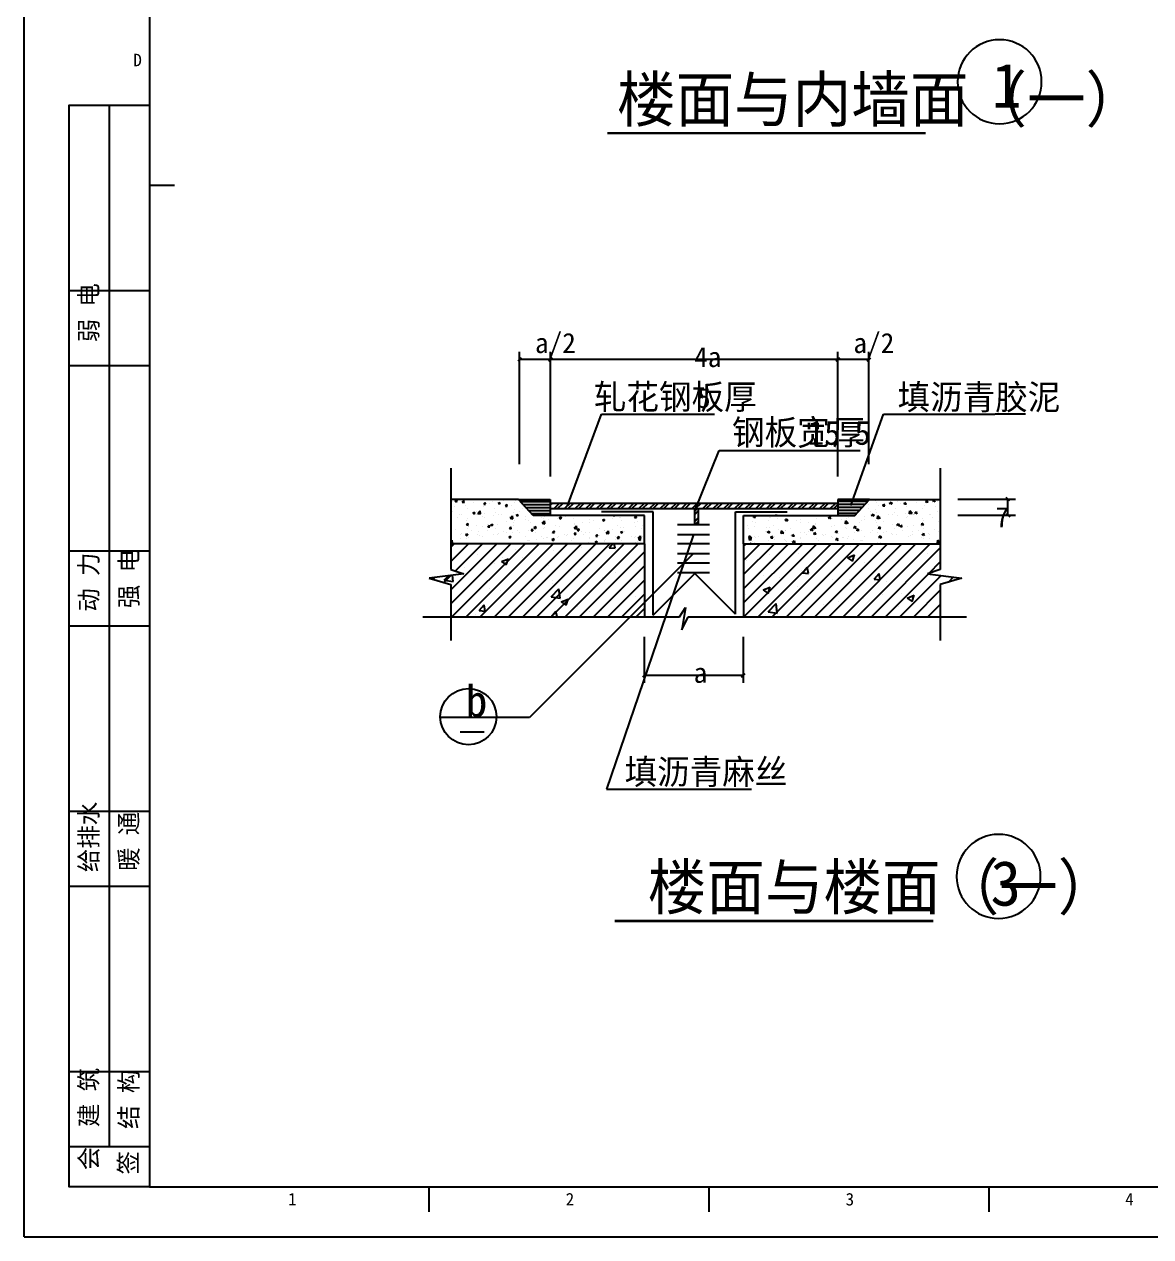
# Model space of a CAD drawing. Header units: metres. Extents: x 10696 to 16636, y 10609 to 14809.
# Drawn here: x 10696 to 12945, y 10609 to 13030 of the extents above; entities that cross this region are included whole.
import ezdxf

# ---------------------------------------------------------------- set-up
doc = ezdxf.new("R2010")
doc.units = ezdxf.units.M
for name, color, linetype in [('AXIS', 3, 'Continuous'), ('HATCH', 9, 'Continuous'), ('PUB_DIM', 4, 'Continuous'), ('PUB_TEXT', 7, 'Continuous'), ('S_SURFACE', 4, 'Continuous'), ('SXX', 4, 'Continuous'), ('TK', 9, 'Continuous'), ('XX', 7, 'Continuous'), ('ZX', 3, 'Continuous')]:
    doc.layers.add(name, color=color, linetype=linetype)

# ---------------------------------------------------------------- blocks, each defined once
blk = doc.blocks.new('_DIMX')
blk.add_lwpolyline([(-70, -70), (70, 70)])

msp = doc.modelspace()

# ---------------------------------------------------------------- linework, layer by layer
for p, q in [((11551, 12077.47), (11551, 12077.47)), ((11554.46, 12066.28), (11554.46, 12066.28)), ((11555.79, 12078.38), (11559.99, 12079.99)), ((11555.79, 12078.38), (11558.77, 12076.37)), ((11558.77, 12076.37), (11559.99, 12080)), ((11560.53, 12075.38), (11560.53, 12075.38)), ((11570.37, 12075.41), (11573.26, 12078.86)), ((11570.37, 12075.41), (11573.95, 12075.1)), ((11573.95, 12075.1), (11573.26, 12078.86)), ((11577.18, 12069.28), (11577.18, 12069.28)), ((11581.43, 12062), (11581.43, 12062)), ((11592.56, 12074.03), (11592.56, 12074.03)), ((11611.94, 12080.74), (11611.94, 12080.74)), ((11612.24, 12066.22), (11612.24, 12066.22)), ((11613.4, 12071.65), (11616.3, 12075.1)), ((11613.4, 12071.65), (11616.99, 12071.34)), ((11615.08, 12074.27), (11615.08, 12074.27)), ((11616.99, 12071.34), (11616.3, 12075.1)), ((11624.59, 12072.68), (11624.59, 12072.68)), ((11630.1, 12076.24), (11630.1, 12076.24)), ((11634.7, 12063.41), (11634.7, 12063.41)), ((11642.02, 12073.58), (11646.22, 12075.19)), ((11642.02, 12073.58), (11645, 12071.56)), ((11642.54, 12070.06), (11642.54, 12070.06)), ((11643.97, 12079.38), (11643.97, 12079.38)), ((11645, 12071.56), (11646.22, 12075.19)), ((11652.82, 12079.23), (11652.82, 12079.23)), ((11656.44, 12067.88), (11659.33, 12071.33)), ((11656.44, 12067.88), (11660.03, 12067.57)), ((11656.62, 12071.32), (11656.62, 12071.32)), ((11660.03, 12067.57), (11659.33, 12071.33)), ((11669.7, 12069.42), (11669.7, 12069.42)), ((11673.71, 12074.56), (11673.71, 12074.56)), ((11674.93, 12060.56), (11674.93, 12060.56)), ((11676, 12078.03), (11676, 12078.03)), ((11688.65, 12069.97), (11688.65, 12069.97)), ((11689.95, 12062.54), (11689.95, 12062.54)), ((11746.02, 12069.37), (11750.46, 12073.82)), ((11753.61, 12062.82), (11764.61, 12073.82)), ((11760.68, 12062.82), (11771.68, 12073.82)), ((11774.82, 12062.82), (11785.82, 12073.82)), ((11781.89, 12062.82), (11792.89, 12073.82)), ((11796.03, 12062.82), (11807.03, 12073.82)), ((11803.1, 12062.82), (11814.1, 12073.82)), ((11817.25, 12062.82), (11828.25, 12073.82)), ((11824.32, 12062.82), (11835.32, 12073.82)), ((11838.46, 12062.82), (11849.46, 12073.82)), ((11845.53, 12062.82), (11856.53, 12073.82)), ((11859.67, 12062.82), (11870.67, 12073.82)), ((11866.74, 12062.82), (11877.74, 12073.82)), ((11880.89, 12062.82), (11891.89, 12073.82)), ((11887.96, 12062.82), (11898.96, 12073.82)), ((11902.1, 12062.82), (11913.1, 12073.82)), ((11909.17, 12062.82), (11920.17, 12073.82)), ((11923.31, 12062.82), (11934.31, 12073.82)), ((11930.38, 12062.82), (11941.38, 12073.82)), ((11944.53, 12062.82), (11955.53, 12073.82)), ((11951.6, 12062.82), (11962.6, 12073.82)), ((11965.74, 12062.82), (11976.74, 12073.82)), ((11972.81, 12062.82), (11983.81, 12073.82)), ((11986.95, 12062.82), (11997.95, 12073.82)), ((11994.02, 12062.82), (12005.02, 12073.82)), ((12008.16, 12062.82), (12019.16, 12073.82)), ((12015.24, 12062.82), (12026.24, 12073.82)), ((12029.38, 12062.82), (12040.38, 12073.82)), ((12034.63, 12058.33), (12039.11, 12062.82)), ((12036.45, 12062.82), (12047.45, 12073.82)), ((12050.59, 12062.82), (12061.59, 12073.82)), ((12057.66, 12062.82), (12068.66, 12073.82)), ((12071.8, 12062.82), (12082.8, 12073.82)), ((12078.88, 12062.82), (12089.88, 12073.82)), ((12093.02, 12062.82), (12104.02, 12073.82)), ((12100.09, 12062.82), (12111.09, 12073.82)), ((12114.23, 12062.82), (12125.23, 12073.82)), ((12121.3, 12062.82), (12132.3, 12073.82)), ((12135.44, 12062.82), (12146.44, 12073.82)), ((12142.52, 12062.82), (12153.52, 12073.82)), ((12156.66, 12062.82), (12167.66, 12073.82)), ((12163.73, 12062.82), (12174.73, 12073.82)), ((12177.87, 12062.82), (12188.87, 12073.82)), ((12184.94, 12062.82), (12195.94, 12073.82)), ((12199.08, 12062.82), (12210.08, 12073.82)), ((12206.15, 12062.82), (12217.15, 12073.82)), ((12220.3, 12062.82), (12231.3, 12073.82)), ((12227.37, 12062.82), (12238.37, 12073.82)), ((12241.51, 12062.82), (12252.51, 12073.82)), ((12248.58, 12062.82), (12259.58, 12073.82)), ((12262.72, 12062.82), (12273.72, 12073.82)), ((12269.79, 12062.82), (12280.79, 12073.82)), ((12283.94, 12062.82), (12294.94, 12073.82)), ((12291.01, 12062.82), (12302.01, 12073.82)), ((12305.15, 12062.82), (12316.15, 12073.82)), ((12312.22, 12062.82), (12320.52, 12071.11)), ((12380.77, 12062.54), (12380.77, 12062.54)), ((12382.08, 12069.97), (12382.08, 12069.97)), ((12394.73, 12078.03), (12394.73, 12078.03)), ((12395.79, 12060.56), (12395.79, 12060.56)), ((12397.02, 12074.56), (12397.02, 12074.56)), ((12401.03, 12069.42), (12401.03, 12069.42)), ((12410.7, 12067.57), (12411.39, 12071.33)), ((12414.28, 12067.88), (12410.7, 12067.57)), ((12414.28, 12067.88), (12411.39, 12071.33)), ((12414.11, 12071.32), (12414.11, 12071.32)), ((12417.9, 12079.23), (12417.9, 12079.23)), ((12428.71, 12073.58), (12424.51, 12075.19)), ((12425.72, 12071.56), (12424.51, 12075.19)), ((12428.71, 12073.58), (12425.72, 12071.56)), ((12426.76, 12079.38), (12426.76, 12079.38)), ((12428.18, 12070.06), (12428.18, 12070.06)), ((12436.02, 12063.41), (12436.02, 12063.41)), ((12440.63, 12076.24), (12440.63, 12076.24)), ((12446.14, 12072.68), (12446.14, 12072.68)), ((12453.73, 12071.34), (12454.43, 12075.1)), ((12457.32, 12071.65), (12453.73, 12071.34)), ((12457.32, 12071.65), (12454.43, 12075.1)), ((12455.65, 12074.27), (12455.65, 12074.27)), ((12458.48, 12066.22), (12458.48, 12066.22)), ((12458.79, 12080.74), (12458.79, 12080.74)), ((12478.16, 12074.03), (12478.16, 12074.03)), ((12489.29, 12062), (12489.29, 12062)), ((12493.54, 12069.28), (12493.54, 12069.28)), ((12496.77, 12075.1), (12497.46, 12078.86)), ((12500.35, 12075.41), (12496.77, 12075.1)), ((12500.35, 12075.41), (12497.46, 12078.86)), ((12510.19, 12075.38), (12510.19, 12075.38)), ((12511.95, 12076.37), (12510.73, 12080)), ((12514.94, 12078.38), (12510.73, 12079.99)), ((12514.94, 12078.38), (12511.95, 12076.37)), ((12516.26, 12066.28), (12516.26, 12066.28)), ((12519.72, 12077.47), (12519.72, 12077.47)), ((11549.54, 12037.53), (11549.54, 12037.53)), ((11550.27, 12057.5), (11550.27, 12057.5)), ((11561.4, 12045.61), (11561.4, 12045.61)), ((11564.72, 12051.4), (11564.72, 12051.4)), ((11567.97, 12051.59), (11567.97, 12051.59)), ((11579.1, 12038.22), (11579.1, 12038.22)), ((11580.7, 12042.03), (11580.7, 12042.03)), ((11591.6, 12054.23), (11595.8, 12055.84)), ((11591.6, 12054.23), (11594.59, 12052.21)), ((11594.59, 12052.21), (11595.8, 12055.84)), ((11599.29, 12050.6), (11599.29, 12050.6)), ((11599.71, 12057.4), (11599.71, 12057.4)), ((11600, 12050.24), (11600, 12050.24)), ((11601.77, 12053.25), (11606.44, 12058.12)), ((11601.77, 12053.25), (11607.1, 12052.42)), ((11607.1, 12052.42), (11606.44, 12058.12)), ((11611.51, 12046.25), (11611.51, 12046.25)), ((11614.09, 12044.23), (11614.09, 12044.23)), ((11614.31, 12052.58), (11614.31, 12052.58)), ((11632.03, 12048.88), (11632.03, 12048.88)), ((11637.04, 12055.57), (11637.04, 12055.57)), ((11641.82, 12050.09), (11641.82, 12050.09)), ((11649.08, 12050.24), (11649.08, 12050.24)), ((11659.15, 12036.89), (11659.15, 12036.89)), ((11664.06, 12047.53), (11664.06, 12047.53)), ((11665.8, 12043.32), (11670.48, 12048.19)), ((11665.8, 12043.32), (11671.14, 12042.49)), ((11671.14, 12042.49), (11670.48, 12048.19)), ((11672.25, 12034.62), (11672.25, 12034.62)), ((11672.98, 12054.59), (11672.98, 12054.59)), ((11674.17, 12038.87), (11674.17, 12038.87)), ((11677.83, 12049.42), (11682.03, 12051.03)), ((11677.83, 12049.42), (11680.81, 12047.41)), ((11680.81, 12047.41), (11682.03, 12051.03)), ((11684.07, 12056.24), (11684.07, 12056.24)), ((11696.09, 12046.18), (11696.09, 12046.18)), ((11696.89, 12041.86), (11696.89, 12041.86)), ((11703.06, 12038.84), (11703.06, 12038.84)), ((11706.99, 12035.24), (11706.99, 12035.24)), ((11728.12, 12044.82), (11728.12, 12044.82)), ((11729.84, 12033.39), (11734.51, 12038.26)), ((11733.36, 12042.68), (11733.36, 12042.68)), ((11735.17, 12032.56), (11734.51, 12038.26)), ((11734.78, 12046.85), (11734.78, 12046.85)), ((11741.98, 12041.25), (11741.98, 12041.25)), ((11749.8, 12048.83), (11749.8, 12048.83)), ((11760.15, 12043.47), (11760.15, 12043.47)), ((11764.06, 12044.61), (11768.26, 12046.23)), ((11764.06, 12044.61), (11767.04, 12042.6)), ((11764.52, 12047.18), (11764.52, 12047.18)), ((11767.04, 12042.6), (11768.26, 12046.23)), ((11776.97, 12047.26), (11776.97, 12047.26)), ((11792.18, 12042.12), (11792.18, 12042.12)), ((11809.66, 12035.12), (11809.66, 12035.12)), ((11824.21, 12040.76), (11824.21, 12040.76)), ((11824.91, 12035.27), (11824.91, 12035.27)), ((11832.38, 12038.11), (11832.38, 12038.11)), ((11850.29, 12039.81), (11854.49, 12041.42)), ((11850.29, 12039.81), (11853.27, 12037.8)), ((11853.27, 12037.8), (11854.49, 12041.42)), ((11856.07, 12039.77), (11856.07, 12039.77)), ((11856.23, 12039.41), (11856.23, 12039.41)), ((11870.27, 12043.1), (11870.27, 12043.1)), ((11871.62, 12049.06), (11871.64, 12049.08)), ((11871.62, 12049.06), (11875.2, 12048.74)), ((11875.2, 12048.74), (11875.14, 12049.08)), ((11885.29, 12045.08), (11885.29, 12045.08)), ((11886.88, 12044), (11886.88, 12044)), ((11888.26, 12038.06), (11888.26, 12038.06)), ((11908.02, 12048.07), (11908.02, 12048.07)), ((11914.46, 12035.48), (11914.46, 12035.48)), ((11914.65, 12045.29), (11917.55, 12048.74)), ((11914.65, 12045.29), (11918.24, 12044.98)), ((11917.18, 12047.84), (11917.18, 12047.84)), ((11918.24, 12044.98), (11917.55, 12048.74)), ((11920.29, 12036.7), (11920.29, 12036.7)), ((12034.63, 12051.26), (12041.63, 12058.26)), ((12034.63, 12037.12), (12041.63, 12044.12)), ((12036.16, 12031.58), (12041.63, 12037.05)), ((12150.43, 12036.7), (12150.43, 12036.7)), ((12152.48, 12044.98), (12153.18, 12048.74)), ((12156.07, 12045.29), (12152.48, 12044.98)), ((12156.07, 12045.29), (12153.18, 12048.74)), ((12153.54, 12047.84), (12153.54, 12047.84)), ((12156.27, 12035.48), (12156.27, 12035.48)), ((12162.71, 12048.07), (12162.71, 12048.07)), ((12182.46, 12038.06), (12182.46, 12038.06)), ((12183.85, 12044), (12183.85, 12044)), ((12185.43, 12045.08), (12185.43, 12045.08)), ((12195.52, 12048.74), (12195.58, 12049.08)), ((12199.11, 12049.06), (12195.52, 12048.74)), ((12199.11, 12049.06), (12199.08, 12049.08)), ((12200.45, 12043.1), (12200.45, 12043.1)), ((12214.49, 12039.41), (12214.49, 12039.41)), ((12214.65, 12039.77), (12214.65, 12039.77)), ((12220.44, 12039.81), (12216.24, 12041.42)), ((12217.45, 12037.8), (12216.24, 12041.42)), ((12220.44, 12039.81), (12217.45, 12037.8)), ((12238.34, 12038.11), (12238.34, 12038.11)), ((12245.82, 12035.27), (12245.82, 12035.27)), ((12246.52, 12040.76), (12246.52, 12040.76)), ((12261.07, 12035.12), (12261.07, 12035.12)), ((12278.55, 12042.12), (12278.55, 12042.12)), ((12293.75, 12047.26), (12293.75, 12047.26)), ((12306.67, 12044.61), (12302.46, 12046.23)), ((12303.68, 12042.6), (12302.46, 12046.23)), ((12306.67, 12044.61), (12303.68, 12042.6)), ((12306.2, 12047.18), (12306.2, 12047.18)), ((12310.58, 12043.47), (12310.58, 12043.47)), ((12320.92, 12048.83), (12320.92, 12048.83)), ((12328.75, 12041.25), (12328.75, 12041.25)), ((12335.55, 12032.56), (12336.21, 12038.26)), ((12335.94, 12046.85), (12335.94, 12046.85)), ((12340.89, 12033.39), (12336.21, 12038.26)), ((12337.36, 12042.68), (12337.36, 12042.68)), ((12342.61, 12044.82), (12342.61, 12044.82)), ((12363.74, 12035.24), (12363.74, 12035.24)), ((12367.67, 12038.84), (12367.67, 12038.84)), ((12373.83, 12041.86), (12373.83, 12041.86)), ((12374.64, 12046.18), (12374.64, 12046.18)), ((12386.65, 12056.24), (12386.65, 12056.24)), ((12392.89, 12049.42), (12388.69, 12051.03)), ((12389.91, 12047.41), (12388.69, 12051.03)), ((12392.89, 12049.42), (12389.91, 12047.41)), ((12396.56, 12038.87), (12396.56, 12038.87)), ((12397.74, 12054.59), (12397.74, 12054.59)), ((12398.47, 12034.62), (12398.47, 12034.62)), ((12399.58, 12042.49), (12400.25, 12048.19)), ((12404.92, 12043.32), (12399.58, 12042.49)), ((12404.92, 12043.32), (12400.25, 12048.19)), ((12406.66, 12047.53), (12406.66, 12047.53)), ((12411.58, 12036.89), (12411.58, 12036.89)), ((12421.64, 12050.24), (12421.64, 12050.24)), ((12428.91, 12050.09), (12428.91, 12050.09)), ((12433.69, 12055.57), (12433.69, 12055.57)), ((12438.69, 12048.88), (12438.69, 12048.88)), ((12456.41, 12052.58), (12456.41, 12052.58)), ((12456.63, 12044.23), (12456.63, 12044.23)), ((12459.21, 12046.25), (12459.21, 12046.25)), ((12463.62, 12052.42), (12464.28, 12058.12)), ((12468.95, 12053.25), (12463.62, 12052.42)), ((12468.95, 12053.25), (12464.28, 12058.12)), ((12470.72, 12050.24), (12470.72, 12050.24)), ((12471.01, 12057.4), (12471.01, 12057.4)), ((12471.43, 12050.6), (12471.43, 12050.6)), ((12479.12, 12054.23), (12474.92, 12055.84)), ((12476.14, 12052.21), (12474.92, 12055.84)), ((12479.12, 12054.23), (12476.14, 12052.21)), ((12490.02, 12042.03), (12490.02, 12042.03)), ((12491.62, 12038.22), (12491.62, 12038.22)), ((12502.75, 12051.59), (12502.75, 12051.59)), ((12506, 12051.4), (12506, 12051.4)), ((12509.32, 12045.61), (12509.32, 12045.61)), ((12520.45, 12057.5), (12520.45, 12057.5)), ((12521.18, 12037.53), (12521.18, 12037.53)), ((11548.81, 12017.55), (11548.81, 12017.55)), ((11556.29, 12020.93), (11556.29, 12020.93)), ((11567.02, 12011.22), (11567.02, 12011.22)), ((11568.94, 12012.87), (11568.94, 12012.87)), ((11577, 12010.72), (11581.2, 12012.33)), ((11577, 12010.72), (11579.99, 12008.7)), ((11578.69, 12030.28), (11581.59, 12033.73)), ((11578.69, 12030.28), (11582.28, 12029.97)), ((11579.97, 12022.05), (11579.97, 12022.05)), ((11579.99, 12008.7), (11581.2, 12012.33)), ((11582.28, 12029.97), (11581.59, 12033.73)), ((11583.51, 12026.94), (11583.51, 12026.94)), ((11588.32, 12019.58), (11588.32, 12019.58)), ((11598.53, 12028.91), (11598.53, 12028.91)), ((11600.97, 12011.52), (11600.97, 12011.52)), ((11602.01, 12017.23), (11602.01, 12017.23)), ((11610.78, 12026.28), (11610.78, 12026.28)), ((11620.35, 12018.22), (11620.35, 12018.22)), ((11621.25, 12031.91), (11621.25, 12031.91)), ((11621.73, 12026.52), (11624.62, 12029.97)), ((11621.73, 12026.52), (11625.32, 12026.2)), ((11625.32, 12026.2), (11624.62, 12029.97)), ((11627.42, 12030.07), (11631.62, 12031.68)), ((11627.42, 12030.07), (11630.4, 12028.05)), ((11630.4, 12028.06), (11631.62, 12031.68)), ((11637, 12023.23), (11637, 12023.23)), ((11641.09, 12030.12), (11641.09, 12030.12)), ((11643.36, 12013.23), (11643.36, 12013.23)), ((11652.37, 12016.87), (11652.37, 12016.87)), ((11658.38, 12015.21), (11658.38, 12015.21)), ((11664.76, 12022.75), (11667.66, 12026.2)), ((11664.76, 12022.75), (11668.35, 12022.44)), ((11668.35, 12022.44), (11667.66, 12026.2)), ((11671.52, 12014.64), (11671.52, 12014.64)), ((11672, 12029.24), (11672, 12029.24)), ((11681.11, 12018.2), (11681.11, 12018.2)), ((11684.4, 12015.52), (11684.4, 12015.52)), ((11702.33, 12018.87), (11702.33, 12018.87)), ((11707.8, 12018.99), (11710.69, 12022.43)), ((11707.8, 12018.99), (11711.39, 12018.67)), ((11711.39, 12018.67), (11710.69, 12022.43)), ((11713.64, 12025.26), (11717.85, 12026.88)), ((11713.64, 12025.26), (11716.63, 12023.25)), ((11716.43, 12014.16), (11716.43, 12014.16)), ((11716.63, 12023.25), (11717.85, 12026.88)), ((11719, 12023.19), (11719, 12023.19)), ((11729.84, 12033.39), (11735.17, 12032.56)), ((11732.63, 12022.71), (11732.63, 12022.71)), ((11734.02, 12025.16), (11734.02, 12025.16)), ((11748.46, 12012.81), (11748.46, 12012.81)), ((11750.84, 12015.22), (11753.73, 12018.67)), ((11750.84, 12015.22), (11754.42, 12014.91)), ((11754.42, 12014.91), (11753.73, 12018.67)), ((11756.74, 12028.16), (11756.74, 12028.16)), ((11763.8, 12027.21), (11763.8, 12027.21)), ((11774.49, 12011.46), (11774.49, 12011.46)), ((11780.49, 12011.46), (11780.49, 12011.46)), ((11793.87, 12023.46), (11798.55, 12028.33)), ((11793.87, 12023.46), (11799.21, 12022.63)), ((11793.87, 12011.46), (11796.76, 12014.9)), ((11793.87, 12011.46), (11797.46, 12011.14)), ((11793.87, 12011.46), (11793.87, 12011.46)), ((11793.87, 12011.46), (11793.87, 12011.46)), ((11794.6, 12031.43), (11794.6, 12031.43)), ((11794.64, 12033.14), (11794.64, 12033.14)), ((11797.46, 12011.14), (11796.76, 12014.9)), ((11799.21, 12022.63), (11798.55, 12028.33)), ((11799.87, 12020.46), (11804.07, 12022.07)), ((11799.87, 12020.46), (11802.86, 12018.44)), ((11802.86, 12018.44), (11804.07, 12022.07)), ((11809.48, 12017.46), (11809.48, 12017.46)), ((11816.6, 12014.45), (11816.6, 12014.45)), ((11824.18, 12015.3), (11824.18, 12015.3)), ((11836.91, 12007.69), (11839.8, 12011.14)), ((11840.49, 12007.38), (11839.8, 12011.14)), ((11844.47, 12023.47), (11844.47, 12023.47)), ((11854.49, 12019.44), (11854.49, 12019.44)), ((11855.34, 12019.8), (11855.34, 12019.8)), ((11857.91, 12013.53), (11862.58, 12018.4)), ((11857.91, 12013.53), (11863.24, 12012.7)), ((11858.85, 12010.3), (11858.85, 12010.3)), ((11863.24, 12012.7), (11862.58, 12018.4)), ((11869.51, 12021.42), (11869.51, 12021.42)), ((11879.47, 12029.48), (11879.47, 12029.48)), ((11886.1, 12015.65), (11890.3, 12017.26)), ((11886.1, 12015.65), (11889.08, 12013.64)), ((11886.15, 12024.02), (11886.15, 12024.02)), ((11889.08, 12013.64), (11890.3, 12017.26)), ((11892.23, 12024.41), (11892.23, 12024.41)), ((11893.84, 12016.3), (11893.84, 12016.3)), ((11916.45, 12027.86), (11916.45, 12027.86)), ((11928.83, 12022.31), (11928.83, 12022.31)), ((11930.13, 12029.4), (11930.13, 12029.4)), ((12140.6, 12029.4), (12140.6, 12029.4)), ((12141.89, 12022.31), (12141.89, 12022.31)), ((12154.27, 12027.86), (12154.27, 12027.86)), ((12176.88, 12016.3), (12176.88, 12016.3)), ((12178.49, 12024.41), (12178.49, 12024.41)), ((12184.62, 12015.65), (12180.42, 12017.26)), ((12181.64, 12013.64), (12180.42, 12017.26)), ((12184.62, 12015.65), (12181.64, 12013.64)), ((12184.58, 12024.02), (12184.58, 12024.02)), ((12191.26, 12029.48), (12191.26, 12029.48)), ((12201.21, 12021.42), (12201.21, 12021.42)), ((12207.48, 12012.7), (12208.14, 12018.4)), ((12212.82, 12013.53), (12207.48, 12012.7)), ((12212.82, 12013.53), (12208.14, 12018.4)), ((12211.87, 12010.3), (12211.87, 12010.3)), ((12215.38, 12019.8), (12215.38, 12019.8)), ((12216.23, 12019.44), (12216.23, 12019.44)), ((12226.25, 12023.47), (12226.25, 12023.47)), ((12230.23, 12007.38), (12230.92, 12011.14)), ((12233.82, 12007.69), (12230.92, 12011.14)), ((12246.55, 12015.3), (12246.55, 12015.3)), ((12254.13, 12014.45), (12254.13, 12014.45)), ((12261.24, 12017.46), (12261.24, 12017.46)), ((12270.85, 12020.46), (12266.65, 12022.07)), ((12267.87, 12018.44), (12266.65, 12022.07)), ((12270.85, 12020.46), (12267.87, 12018.44)), ((12271.52, 12022.63), (12272.18, 12028.33)), ((12276.85, 12023.46), (12271.52, 12022.63)), ((12276.85, 12023.46), (12272.18, 12028.33)), ((12273.27, 12011.14), (12273.96, 12014.9)), ((12276.85, 12011.46), (12273.27, 12011.14)), ((12276.85, 12011.46), (12273.96, 12014.9)), ((12276.09, 12033.14), (12276.09, 12033.14)), ((12276.12, 12031.43), (12276.12, 12031.43)), ((12276.85, 12011.46), (12276.85, 12011.46)), ((12276.85, 12011.46), (12276.85, 12011.46)), ((12290.23, 12011.46), (12290.23, 12011.46)), ((12296.23, 12011.46), (12296.23, 12011.46)), ((12306.93, 12027.21), (12306.93, 12027.21)), ((12313.98, 12028.16), (12313.98, 12028.16)), ((12316.3, 12014.91), (12316.99, 12018.67)), ((12319.89, 12015.22), (12316.3, 12014.91)), ((12319.89, 12015.22), (12316.99, 12018.67)), ((12322.26, 12012.81), (12322.26, 12012.81)), ((12340.89, 12033.39), (12335.55, 12032.56)), ((12336.7, 12025.16), (12336.7, 12025.16)), ((12338.09, 12022.71), (12338.09, 12022.71)), ((12351.73, 12023.19), (12351.73, 12023.19)), ((12357.08, 12025.26), (12352.88, 12026.88)), ((12354.09, 12023.25), (12352.88, 12026.88)), ((12357.08, 12025.26), (12354.09, 12023.25)), ((12354.29, 12014.16), (12354.29, 12014.16)), ((12359.34, 12018.67), (12360.03, 12022.43)), ((12362.92, 12018.99), (12359.34, 12018.67)), ((12362.92, 12018.99), (12360.03, 12022.43)), ((12368.4, 12018.87), (12368.4, 12018.87)), ((12386.32, 12015.52), (12386.32, 12015.52)), ((12389.62, 12018.2), (12389.62, 12018.2)), ((12398.73, 12029.24), (12398.73, 12029.24)), ((12399.2, 12014.64), (12399.2, 12014.64)), ((12402.37, 12022.44), (12403.07, 12026.2)), ((12405.96, 12022.75), (12402.37, 12022.44)), ((12405.96, 12022.75), (12403.07, 12026.2)), ((12412.34, 12015.21), (12412.34, 12015.21)), ((12418.35, 12016.87), (12418.35, 12016.87)), ((12427.36, 12013.23), (12427.36, 12013.23)), ((12429.64, 12030.12), (12429.64, 12030.12)), ((12433.72, 12023.23), (12433.72, 12023.23)), ((12443.31, 12030.07), (12439.11, 12031.68)), ((12440.32, 12028.06), (12439.11, 12031.68)), ((12443.31, 12030.07), (12440.32, 12028.05)), ((12445.41, 12026.2), (12446.1, 12029.97)), ((12448.99, 12026.52), (12445.41, 12026.2)), ((12448.99, 12026.52), (12446.1, 12029.97)), ((12449.47, 12031.91), (12449.47, 12031.91)), ((12450.38, 12018.22), (12450.38, 12018.22)), ((12459.94, 12026.28), (12459.94, 12026.28)), ((12468.71, 12017.23), (12468.71, 12017.23)), ((12469.76, 12011.52), (12469.76, 12011.52)), ((12472.2, 12028.91), (12472.2, 12028.91)), ((12482.41, 12019.58), (12482.41, 12019.58)), ((12487.22, 12026.94), (12487.22, 12026.94)), ((12488.44, 12029.97), (12489.14, 12033.73)), ((12492.03, 12030.28), (12488.44, 12029.97)), ((12492.03, 12030.28), (12489.14, 12033.73)), ((12493.72, 12010.72), (12489.52, 12012.33)), ((12490.74, 12008.7), (12489.52, 12012.33)), ((12493.72, 12010.72), (12490.74, 12008.7)), ((12490.75, 12022.05), (12490.75, 12022.05)), ((12501.79, 12012.87), (12501.79, 12012.87)), ((12503.7, 12011.22), (12503.7, 12011.22)), ((12514.44, 12020.93), (12514.44, 12020.93)), ((12521.91, 12017.55), (12521.91, 12017.55)), ((11547.41, 11996.6), (11550.36, 11999.67)), ((11547.41, 11994.54), (11551.02, 11993.98)), ((11547.41, 11872.45), (11667.38, 11992.42)), ((11547.41, 11900.73), (11639.1, 11992.42)), ((11547.41, 11957.3), (11582.53, 11992.42)), ((11547.41, 11985.59), (11554.24, 11992.42)), ((11548.08, 11997.58), (11548.08, 11997.58)), ((11549.83, 11846.58), (11695.67, 11992.42)), ((11551.02, 11993.98), (11550.36, 11999.67)), ((11556.65, 11938.25), (11610.81, 11992.42)), ((11567.72, 12003.27), (11567.72, 12003.27)), ((11578.11, 11846.58), (11723.95, 11992.42)), ((11579.24, 12002.08), (11579.24, 12002.08)), ((11582.74, 12005.25), (11582.74, 12005.25)), ((11605.47, 12008.24), (11605.47, 12008.24)), ((11606.4, 11846.58), (11752.23, 11992.42)), ((11610.05, 12006.3), (11610.05, 12006.3)), ((11633, 12010.16), (11633, 12010.16)), ((11634.68, 11846.58), (11780.52, 11992.42)), ((11640.36, 12010.14), (11640.36, 12010.14)), ((11662.96, 11846.58), (11808.8, 11992.42)), ((11663.23, 12005.91), (11667.43, 12007.52)), ((11663.23, 12005.91), (11666.22, 12003.9)), ((11665.03, 12008.81), (11665.03, 12008.81)), ((11665.32, 11994.53), (11665.32, 11994.53)), ((11666.22, 12003.9), (11667.43, 12007.52)), ((11669.52, 11993.44), (11669.52, 11993.44)), ((11670.79, 11994.67), (11670.79, 11994.67)), ((11691.25, 11846.58), (11837.09, 11992.42)), ((11697.05, 12007.46), (11697.05, 12007.46)), ((11701.6, 11998.89), (11701.6, 11998.89)), ((11703.21, 11999.52), (11703.21, 11999.52)), ((11704.51, 11999.44), (11704.51, 11999.44)), ((11718.23, 12001.5), (11718.23, 12001.5)), ((11719.53, 11846.58), (11865.37, 11992.42)), ((11729.08, 12006.1), (11729.08, 12006.1)), ((11731.9, 12002.73), (11731.9, 12002.73)), ((11739.5, 12005.45), (11739.5, 12005.45)), ((11740.96, 12004.49), (11740.96, 12004.49)), ((11747.82, 11846.58), (11893.66, 11992.42)), ((11749.46, 12001.11), (11753.66, 12002.72)), ((11749.46, 12001.11), (11752.44, 11999.09)), ((11752.44, 11999.09), (11753.66, 12002.72)), ((11761.11, 12004.75), (11761.11, 12004.75)), ((11763.07, 12007.23), (11763.07, 12007.23)), ((11776.1, 11846.58), (11921.94, 11992.42)), ((11778.85, 12009.48), (11778.85, 12009.48)), ((11788.87, 11998.28), (11788.87, 11998.28)), ((11793.14, 12003.4), (11793.14, 12003.4)), ((11812.52, 12010.1), (11812.52, 12010.1)), ((11823.45, 11995.32), (11823.45, 11995.32)), ((11823.86, 12004.29), (11823.86, 12004.29)), ((11825.17, 12002.04), (11825.17, 12002.04)), ((11835.69, 11996.3), (11839.89, 11997.91)), ((11835.69, 11996.3), (11838.67, 11994.29)), ((11836.91, 12007.69), (11840.49, 12007.38)), ((11838.67, 11994.29), (11839.89, 11997.91)), ((11838.7, 11995.77), (11838.7, 11995.77)), ((11844.55, 12008.75), (11844.55, 12008.75)), ((11853.72, 11997.75), (11853.72, 11997.75)), ((11854.61, 11999.82), (11854.61, 11999.82)), ((11857.2, 12000.69), (11857.2, 12000.69)), ((11863.52, 11984.47), (11870.19, 11992.42)), ((11875.47, 11983.42), (11873.81, 11992.42)), ((11876.45, 12000.74), (11876.45, 12000.74)), ((11876.58, 12007.4), (11876.58, 12007.4)), ((11879.94, 12003.93), (11882.84, 12007.37)), ((11879.94, 12003.93), (11883.53, 12003.61)), ((11883.53, 12003.61), (11882.84, 12007.37)), ((11885.42, 12004.05), (11885.42, 12004.05)), ((11889.23, 11999.34), (11889.23, 11999.34)), ((11908.61, 12006.04), (11908.61, 12006.04)), ((11914.34, 12005.73), (11914.34, 12005.73)), ((11915.72, 12007.89), (11915.72, 12007.89)), ((11916.76, 11995.31), (11916.76, 11995.31)), ((11921.26, 11997.98), (11921.26, 11997.98)), ((11921.94, 12003.6), (11926.61, 12008.47)), ((11921.94, 12003.6), (11927.28, 12002.77)), ((11922.98, 12000.16), (11925.87, 12003.61)), ((11922.98, 12000.16), (11926.56, 11999.85)), ((11924.32, 11992.42), (11926.12, 11993.11)), ((11926.56, 11999.85), (11925.87, 12003.61)), ((11925.88, 11992.42), (11926.12, 11993.11)), ((11927.28, 12002.77), (11926.61, 12008.47)), ((11929.36, 12007.71), (11929.36, 12007.71)), ((12132.26, 11874.39), (12250.29, 11992.42)), ((12132.26, 11902.67), (12222, 11992.42)), ((12132.26, 11930.96), (12193.72, 11992.42)), ((12132.26, 11959.24), (12165.44, 11992.42)), ((12132.26, 11987.52), (12137.15, 11992.42)), ((12132.84, 11846.69), (12278.57, 11992.42)), ((12141.36, 12007.71), (12141.36, 12007.71)), ((12143.45, 12002.77), (12144.11, 12008.47)), ((12148.78, 12003.6), (12143.45, 12002.77)), ((12148.78, 12003.6), (12144.11, 12008.47)), ((12144.16, 11999.85), (12144.85, 12003.61)), ((12147.74, 12000.16), (12144.16, 11999.85)), ((12146.41, 11992.42), (12144.61, 11993.11)), ((12144.84, 11992.42), (12144.61, 11993.11)), ((12147.74, 12000.16), (12144.85, 12003.61)), ((12149.46, 11997.98), (12149.46, 11997.98)), ((12153.97, 11995.31), (12153.97, 11995.31)), ((12155, 12007.89), (12155, 12007.89)), ((12156.38, 12005.73), (12156.38, 12005.73)), ((12161.13, 11846.69), (12306.86, 11992.42)), ((12162.11, 12006.04), (12162.11, 12006.04)), ((12181.49, 11999.34), (12181.49, 11999.34)), ((12185.31, 12004.05), (12185.31, 12004.05)), ((12187.19, 12003.61), (12187.89, 12007.37)), ((12190.78, 12003.93), (12187.19, 12003.61)), ((12190.78, 12003.93), (12187.89, 12007.37)), ((12189.41, 11846.69), (12335.14, 11992.42)), ((12194.14, 12007.4), (12194.14, 12007.4)), ((12194.27, 12000.74), (12194.27, 12000.74)), ((12213.52, 12000.69), (12213.52, 12000.69)), ((12216.11, 11999.82), (12216.11, 11999.82)), ((12217, 11997.75), (12217, 11997.75)), ((12217.7, 11846.69), (12363.43, 11992.42)), ((12226.17, 12008.75), (12226.17, 12008.75)), ((12233.82, 12007.69), (12230.23, 12007.38)), ((12235.04, 11996.3), (12230.84, 11997.91)), ((12232.05, 11994.29), (12230.84, 11997.91)), ((12232.02, 11995.77), (12232.02, 11995.77)), ((12235.04, 11996.3), (12232.05, 11994.29)), ((12245.55, 12002.04), (12245.55, 12002.04)), ((12245.98, 11846.69), (12391.71, 11992.42)), ((12246.86, 12004.29), (12246.86, 12004.29)), ((12247.27, 11995.32), (12247.27, 11995.32)), ((12258.2, 12010.1), (12258.2, 12010.1)), ((12274.27, 11846.69), (12419.99, 11992.42)), ((12277.58, 12003.4), (12277.58, 12003.4)), ((12281.85, 11998.28), (12281.85, 11998.28)), ((12291.87, 12009.48), (12291.87, 12009.48)), ((12301.08, 11990.35), (12301.08, 11990.35)), ((12302.55, 11846.69), (12448.28, 11992.42)), ((12307.66, 12007.23), (12307.66, 12007.23)), ((12309.61, 12004.75), (12309.61, 12004.75)), ((12321.26, 12001.11), (12317.06, 12002.72)), ((12318.28, 11999.09), (12317.06, 12002.72)), ((12321.26, 12001.11), (12318.28, 11999.09)), ((12329.76, 12004.49), (12329.76, 12004.49)), ((12330.83, 11846.69), (12476.56, 11992.42)), ((12331.22, 12005.45), (12331.22, 12005.45)), ((12338.82, 12002.73), (12338.82, 12002.73)), ((12341.64, 12006.1), (12341.64, 12006.1)), ((12345.42, 11987.2), (12345.42, 11987.2)), ((12352.49, 12001.5), (12352.49, 12001.5)), ((12359.12, 11846.69), (12504.85, 11992.42)), ((12366.21, 11999.44), (12366.21, 11999.44)), ((12367.51, 11999.52), (12367.51, 11999.52)), ((12369.13, 11998.89), (12369.13, 11998.89)), ((12373.67, 12007.46), (12373.67, 12007.46)), ((12399.93, 11994.67), (12399.93, 11994.67)), ((12401.21, 11993.44), (12401.21, 11993.44)), ((12407.49, 12005.91), (12403.29, 12007.52)), ((12404.51, 12003.9), (12403.29, 12007.52)), ((12407.49, 12005.91), (12404.51, 12003.9)), ((12405.4, 11994.53), (12405.4, 11994.53)), ((12405.7, 12008.81), (12405.7, 12008.81)), ((12430.37, 12010.14), (12430.37, 12010.14)), ((12437.73, 12010.16), (12437.73, 12010.16)), ((12460.67, 12006.3), (12460.67, 12006.3)), ((12465.26, 12008.24), (12465.26, 12008.24)), ((12487.98, 12005.25), (12487.98, 12005.25)), ((12491.48, 12002.08), (12491.48, 12002.08)), ((12499.5, 11991.5), (12499.5, 11991.5)), ((12503, 12003.27), (12503, 12003.27)), ((12519.7, 11993.98), (12520.36, 11999.67)), ((12523.31, 11994.54), (12519.7, 11993.98)), ((12523.31, 11996.6), (12520.36, 11999.67)), ((12522.64, 11997.58), (12522.64, 11997.58)), ((11550.85, 11964.56), (11550.85, 11964.56)), ((11600.92, 11971.15), (11600.92, 11971.15)), ((11648.44, 11957.1), (11662.44, 11962.48)), ((11649.99, 11965.65), (11649.99, 11965.65)), ((11658.38, 11950.39), (11662.44, 11962.48)), ((11676.67, 11981.12), (11676.67, 11981.12)), ((11691.48, 11965.91), (11691.48, 11965.91)), ((11752.68, 11979.74), (11752.68, 11979.74)), ((11804.39, 11846.58), (11934.28, 11976.47)), ((11808.11, 11985.93), (11808.11, 11985.93)), ((11863.52, 11984.47), (11875.47, 11983.42)), ((12184.44, 11970.33), (12184.44, 11970.33)), ((12242.73, 11973.12), (12242.73, 11973.12)), ((12339.5, 11964.73), (12353.5, 11970.1)), ((12339.5, 11964.73), (12349.45, 11958.02)), ((12349.47, 11958), (12353.52, 11970.09)), ((12387.4, 11846.69), (12525.14, 11984.42)), ((12424.12, 11962.52), (12424.12, 11962.52)), ((12499.86, 11972.49), (12499.86, 11972.49)), ((11574.84, 11945.89), (11574.84, 11945.89)), ((11635.4, 11953.29), (11635.4, 11953.29)), ((11648.44, 11957.1), (11658.38, 11950.39)), ((11742.16, 11948.78), (11742.16, 11948.78)), ((11832.67, 11846.58), (11934.28, 11948.19)), ((11848.93, 11944.27), (11848.93, 11944.27)), ((12138.85, 11958.12), (12138.85, 11958.12)), ((12247.74, 11939.3), (12247.74, 11939.3)), ((12249.66, 11934.36), (12259.3, 11945.85)), ((12261.63, 11933.29), (12259.32, 11945.83)), ((12374.05, 11955.92), (12374.05, 11955.92)), ((12502.93, 11933.93), (12525.14, 11956.14)), ((11511.93, 11921.82), (11515.63, 11925.52)), ((11533.69, 11915.3), (11547.95, 11929.55)), ((11534.37, 11919.68), (11543.28, 11928.97)), ((11534.37, 11919.68), (11552.16, 11916.92)), ((11552.16, 11916.92), (11550.65, 11929.89)), ((11750.36, 11918.87), (11750.36, 11918.87)), ((11800.43, 11925.46), (11800.43, 11925.46)), ((11851.27, 11925.96), (11851.27, 11925.96)), ((11860.95, 11846.58), (11934.28, 11919.9)), ((11876.18, 11935.43), (11876.18, 11935.43)), ((12171.99, 11929.32), (12171.99, 11929.32)), ((12204.01, 11925.72), (12204.01, 11925.72)), ((12249.66, 11934.36), (12261.62, 11933.31)), ((12310.78, 11921.21), (12310.78, 11921.21)), ((12342.99, 11920.62), (12342.99, 11920.62)), ((12393.11, 11921.81), (12402.76, 11933.3)), ((12393.11, 11921.81), (12405.07, 11920.76)), ((12405.08, 11920.74), (12402.77, 11933.28)), ((12415.69, 11846.69), (12501.44, 11932.45)), ((12417.54, 11916.7), (12417.54, 11916.7)), ((12443.97, 11846.69), (12526.59, 11929.31)), ((12444.01, 11933.42), (12444.01, 11933.42)), ((12541.72, 11916.15), (12551.73, 11926.16)), ((12542.56, 11916.41), (12546.21, 11920.75)), ((12546.79, 11917.67), (12546.22, 11920.73)), ((11548.31, 11892.27), (11548.31, 11892.27)), ((11624.05, 11902.24), (11624.05, 11902.24)), ((11647.56, 11899.08), (11647.56, 11899.08)), ((11747.82, 11886.58), (11763.4, 11902.81)), ((11750.25, 11913.16), (11750.25, 11913.16)), ((11765.6, 11883.82), (11763.4, 11902.81)), ((11889.24, 11846.58), (11934.28, 11891.62)), ((12136.42, 11891.54), (12136.42, 11891.54)), ((12171.46, 11900.22), (12185.46, 11905.6)), ((12171.46, 11900.22), (12181.4, 11893.51)), ((12181.42, 11893.49), (12185.48, 11905.58)), ((12240.3, 11906.54), (12240.3, 11906.54)), ((12409.46, 11891.04), (12409.46, 11891.04)), ((12447.25, 11893.61), (12447.25, 11893.61)), ((12458.88, 11884.2), (12472.89, 11889.58)), ((12468.85, 11877.48), (12472.9, 11889.56)), ((12472.26, 11846.69), (12525.14, 11899.57)), ((12524.3, 11912.19), (12524.3, 11912.19)), ((11604.37, 11859.13), (11614.01, 11870.62)), ((11616.32, 11858.08), (11614.01, 11870.62)), ((11747.82, 11886.58), (11765.6, 11883.82)), ((11767.82, 11876.58), (11781.82, 11881.96)), ((11767.82, 11876.58), (11777.77, 11869.87)), ((11777.77, 11869.87), (11781.82, 11881.96)), ((11799.85, 11866.6), (11799.85, 11866.6)), ((11916.49, 11886.62), (11916.49, 11886.62)), ((12181.51, 11856.76), (12197.08, 11873)), ((12199.31, 11853.98), (12197.1, 11872.98)), ((12292.82, 11871.02), (12292.82, 11871.02)), ((12321.43, 11877.04), (12321.43, 11877.04)), ((12371.5, 11883.63), (12371.5, 11883.63)), ((12441.58, 11866.84), (12441.58, 11866.84)), ((12458.88, 11884.2), (12468.83, 11877.49)), ((12500.54, 11846.69), (12525.14, 11871.29)), ((11596.45, 11851.09), (11596.45, 11851.09)), ((11604.37, 11859.13), (11616.32, 11858.08)), ((11683.22, 11846.58), (11683.22, 11846.58)), ((11703.22, 11846.58), (11703.22, 11846.58)), ((11747.82, 11846.58), (11757.46, 11858.07)), ((11747.82, 11846.58), (11747.82, 11846.58)), ((11747.82, 11846.58), (11747.82, 11846.58)), ((11747.82, 11846.58), (11747.82, 11846.58)), ((11759.58, 11846.58), (11757.46, 11858.07)), ((11823.56, 11856.55), (11823.56, 11856.55)), ((11848.84, 11859.38), (11848.84, 11859.38)), ((11917.52, 11846.58), (11934.28, 11863.34)), ((12176.18, 11851), (12176.18, 11851)), ((12181.51, 11856.76), (12199.29, 11854)), ((12195.12, 11860.41), (12195.12, 11860.41)), ((12340.56, 11854.04), (12340.56, 11854.04)), ((12457.38, 11847.13), (12457.38, 11847.13))]:
    msp.add_line(p, q)
for centre, start, end in [((12643.55, 12915.13), 0, 180), ((12643.55, 12915.13), 180, 0), ((12641.48, 11328.18), 0, 180), ((12641.48, 11328.18), 180, 0)]:
    msp.add_arc(centre, 84, start, end)
msp.add_solid([(12346.7, 12068.82), (12344.7, 12069.02), (12344.7, 12068.62)])
at = {"layer": 'AXIS'}
for p, q in [((11682.51, 12080.82), (11746.02, 12080.82)), ((11746.02, 12080.82), (11746.02, 12049.08)), ((11746.02, 12073.82), (12320.52, 12073.82)), ((11746.02, 12062.82), (12320.52, 12062.82)), ((12384.03, 12080.82), (12320.52, 12080.82)), ((12320.52, 12080.82), (12320.52, 12049.08))]:
    msp.add_line(p, q, dxfattribs=at)
msp.add_circle((11582.66, 11647.18), 56.13, dxfattribs=at)
at = {"layer": 'HATCH'}
msp.add_line((11566.44, 11616.75), (11613.81, 11616.75), dxfattribs=at)
at = {"layer": 'PUB_DIM'}
for p, q in [((11684.56, 12151.58), (11684.56, 12375.5)), ((11746.56, 12127.03), (11746.56, 12375.5)), ((11746.56, 12151.58), (11746.56, 12375.5)), ((12320.56, 12127.03), (12320.56, 12375.5)), ((12320.56, 12151.58), (12320.56, 12375.5)), ((12382.56, 12151.58), (12382.56, 12375.5)), ((11746.51, 12360.5), (11684.61, 12360.5)), ((12320.51, 12360.5), (11746.61, 12360.5)), ((12382.51, 12360.5), (12320.61, 12360.5)), ((12560.24, 12081.63), (12675.21, 12081.63)), ((12660.21, 12049.68), (12660.21, 12081.58)), ((12560.24, 12049.63), (12675.21, 12049.63)), ((11933.61, 11806.98), (11933.61, 11714.82)), ((12131.61, 11806.98), (12131.61, 11714.82)), ((11933.66, 11729.82), (12131.56, 11729.82))]:
    msp.add_line(p, q, dxfattribs=at)
at = {"layer": 'PUB_TEXT'}
for p, q in [((11780.32, 12068.32), (11848.68, 12251.56)), ((11848.68, 12251.56), (12074.09, 12251.56)), ((12346.7, 12068.82), (12411.9, 12251.56)), ((12411.9, 12251.56), (12633.87, 12251.56)), ((12034.63, 12058.33), (12083.36, 12178.6)), ((12083.36, 12178.6), (12364.96, 12178.6)), ((12032.28, 12011.19), (11858.35, 11502.38)), ((12032.28, 11973.11), (11704.51, 11645.69)), ((11704.51, 11645.69), (11524.59, 11645.69)), ((11858.35, 11502.38), (12147.78, 11502.38))]:
    msp.add_line(p, q, dxfattribs=at)
at = {"layer": 'S_SURFACE'}
for p, q in [((11860.12, 12813.4), (12495.72, 12813.4)), ((11860.12, 12812.4), (12495.72, 12812.4)), ((12064.28, 12030.23), (12000.28, 12030.23)), ((12000.28, 12011.19), (12064.28, 12011.19)), ((11934.28, 11992.42), (11547.41, 11992.42)), ((11934.28, 11992.42), (11934.28, 11846.58)), ((12064.28, 11992.15), (12000.28, 11992.15)), ((12132.26, 11992.42), (12132.26, 11846.69)), ((12132.26, 11992.42), (12525.14, 11992.42)), ((12000.28, 11973.11), (12064.28, 11973.11)), ((12064.28, 11954.07), (12000.28, 11954.07)), ((12000.28, 11935.03), (12064.28, 11935.03)), ((11875.26, 11240.02), (12510.86, 11240.02)), ((11875.26, 11239.02), (12510.86, 11239.02))]:
    msp.add_line(p, q, dxfattribs=at)
at = {"layer": 'SXX'}
for p, q in [((12634.51, 12252.07), (12634.51, 12252.07)), ((11746.02, 12073.82), (11746.02, 12062.82)), ((12034.63, 12031.58), (12034.63, 12062.82)), ((12041.63, 12062.82), (12041.63, 12031.58)), ((12320.52, 12073.82), (12320.52, 12062.82)), ((12041.63, 12031.58), (12034.63, 12031.58))]:
    msp.add_line(p, q, dxfattribs=at)
at = {"layer": 'TK'}
for p, q in [((10695.55, 10608.59), (10695.55, 14808.59)), ((10865.55, 10788.59), (10865.55, 12868.59)), ((10945.55, 12708.59), (10995.55, 12708.59)), ((10785.55, 12498.59), (10945.55, 12498.59)), ((10785.55, 12348.59), (10945.55, 12348.59)), ((10785.55, 11978.59), (10945.55, 11978.59)), ((10785.55, 11828.59), (10945.55, 11828.59)), ((10785.55, 11458.59), (10945.55, 11458.59)), ((10785.55, 11308.59), (10945.55, 11308.59)), ((10785.55, 10938.59), (10945.55, 10938.59)), ((10785.55, 10788.59), (10945.55, 10788.59)), ((11504.55, 10658.59), (11504.55, 10708.59)), ((12063.55, 10658.59), (12063.55, 10708.59)), ((12622.55, 10658.59), (12622.55, 10708.59)), ((10695.55, 10608.59), (16635.55, 10608.59))]:
    msp.add_line(p, q, dxfattribs=at)
msp.add_lwpolyline([(16535.55, 14708.59), (10945.55, 14708.59), (10945.55, 10708.59), (16535.55, 10708.59)], close=True, dxfattribs=at)
msp.add_lwpolyline([(10945.55, 10708.59), (10785.55, 10708.59), (10785.55, 12868.59), (10945.55, 12868.59)], dxfattribs=at)
at = {"layer": 'XX'}
for p, q in [((12634.51, 12252.07), (12695.16, 12252.07)), ((11547.41, 12143.75), (11547.41, 11941.33)), ((12525.14, 12143.75), (12525.14, 11941.33)), ((11682.51, 12080.82), (11547.41, 12080.82)), ((11712, 12049.08), (11682.51, 12080.82)), ((11685.83, 12077.24), (11746.02, 12077.24)), ((11691.41, 12071.24), (11746.02, 12071.24)), ((11696.98, 12065.24), (11746.02, 12065.24)), ((11702.56, 12059.24), (11746.02, 12059.24)), ((12380.17, 12076.66), (12320.52, 12076.66)), ((12374.59, 12070.66), (12320.52, 12070.66)), ((12369.02, 12064.66), (12320.52, 12064.66)), ((12354.54, 12049.08), (12384.03, 12080.82)), ((12384.03, 12080.82), (12525.14, 12080.82)), ((11708.13, 12053.24), (11746.02, 12053.24)), ((11934.28, 12049.08), (11712, 12049.08)), ((11951.62, 12056.01), (11848.31, 12056.01)), ((11934.28, 11992.42), (11934.28, 12049.08)), ((11951.62, 11849.93), (11951.62, 12056.01)), ((12116.26, 11852.19), (12116.26, 12056.15)), ((12116.26, 12056.15), (12219.57, 12056.15)), ((12132.26, 12049.08), (12354.54, 12049.08)), ((12132.26, 11992.42), (12132.26, 12049.08)), ((12363.44, 12058.66), (12320.52, 12058.66)), ((12357.86, 12052.66), (12320.52, 12052.66)), ((11547.41, 11941.33), (11547.41, 11941.33)), ((11547.41, 11941.33), (11573.27, 11932.72)), ((12525.14, 11941.33), (12499.28, 11932.72)), ((12525.14, 11941.33), (12525.14, 11941.33)), ((11573.27, 11932.72), (11504.32, 11924.1)), ((11504.32, 11924.1), (11547.41, 11911.18)), ((11951.62, 11849.93), (12035.07, 11933.38)), ((12116.26, 11852.19), (12035.07, 11933.38)), ((12499.28, 11932.72), (12568.24, 11924.1)), ((12568.24, 11924.1), (12525.14, 11911.18)), ((11547.41, 11911.18), (11547.41, 11799.2)), ((12525.14, 11911.18), (12525.14, 11799.2)), ((12004.25, 11846.58), (12015.91, 11865.09)), ((12015.91, 11865.09), (12009, 11820.62)), ((11491.39, 11846.58), (12004.25, 11846.58)), ((12009, 11820.62), (12021.28, 11846.69)), ((12021.28, 11846.69), (12577.45, 11846.69))]:
    msp.add_line(p, q, dxfattribs=at)

# ---------------------------------------------------------------- block references
at = {"layer": 'PUB_DIM', "xscale": 0.05, "yscale": 0.05, "zscale": 0.05}
for p, rotation in [((11684.56, 12360.5), 180), ((11746.56, 12360.5), 180), ((12320.56, 12360.5), 180), ((12660.21, 12081.63), 90), ((12660.21, 12049.63), 270), ((11933.61, 11729.82), 180)]:
    msp.add_blockref('_DIMX', p, dxfattribs=dict(at, rotation=rotation))
for p in [(11746.56, 12360.5), (12320.56, 12360.5), (12382.56, 12360.5), (12131.61, 11729.82)]:
    msp.add_blockref('_DIMX', p, dxfattribs=at)

# ---------------------------------------------------------------- texts
at = {"layer": 'PUB_DIM', "char_height": 40, "attachment_point": 1}
for s, insert in [('\\A1;a/2', (11715.56, 12413.48)), ('\\A1;a/2', (12351.56, 12413.48)), ('\\A1;4a', (12033.56, 12385.5)), ('\\A1;7', (12635.21, 12065.63)), ('\\A1;a', (12032.61, 11754.82))]:
    msp.add_mtext(s, dxfattribs=dict(at, insert=insert))
at = {"layer": 'PUB_TEXT'}
for s, height, p in [('楼面与内墙面（一）', 90, (11879.29, 12835.09)), ('轧花钢板厚', 50, (11833.32, 12260.9)), ('5', 40, (12039.31, 12263.68)), ('填沥青胶泥', 50, (12439.73, 12260.44)), ('钢板宽', 50, (12109.19, 12190.14)), ('15', 48, (12260.58, 12190.14)), ('厚', 50, (12309.12, 12190.14)), ('5', 48, (12353.95, 12190.14)), ('填沥青麻丝', 50, (11894.62, 11512.11)), ('楼面与楼面（一）', 90, (11940.82, 11262.02))]:
    msp.add_text(s, height=height, dxfattribs=at).set_placement(p)
at = {"layer": 'TK'}
for s, p in [('D', (10913.46, 12946.09)), ('1', (11222.52, 10671.09)), ('2', (11776.96, 10671.09)), ('3', (12335.96, 10671.09)), ('4', (12894.46, 10671.09))]:
    msp.add_text(s, height=25, dxfattribs=at).set_placement(p)
for s, p in [('弱 电', (10842.35, 12394.79)), ('动 力', (10842.35, 11856.79)), ('强 电', (10922.35, 11863.99)), ('给排水', (10842.35, 11336.79)), ('暖 通', (10922.35, 11339.19)), ('建 筑', (10842.35, 10827.59)), ('结 构', (10922.35, 10823.99)), ('会', (10842.35, 10741.39)), ('签', (10921.15, 10732.99))]:
    msp.add_text(s, height=36, rotation=90, dxfattribs=at).set_placement(p)
at = {"layer": 'ZX'}
for s, height, p in [('1', 88.4, (12627.58, 12863.75)), ('b', 63.65, (11577.13, 11646.83)), ('3', 89.6, (12625.31, 11269.83))]:
    msp.add_text(s, height=height, dxfattribs=at).set_placement(p)

doc.saveas('drawing.dxf')
